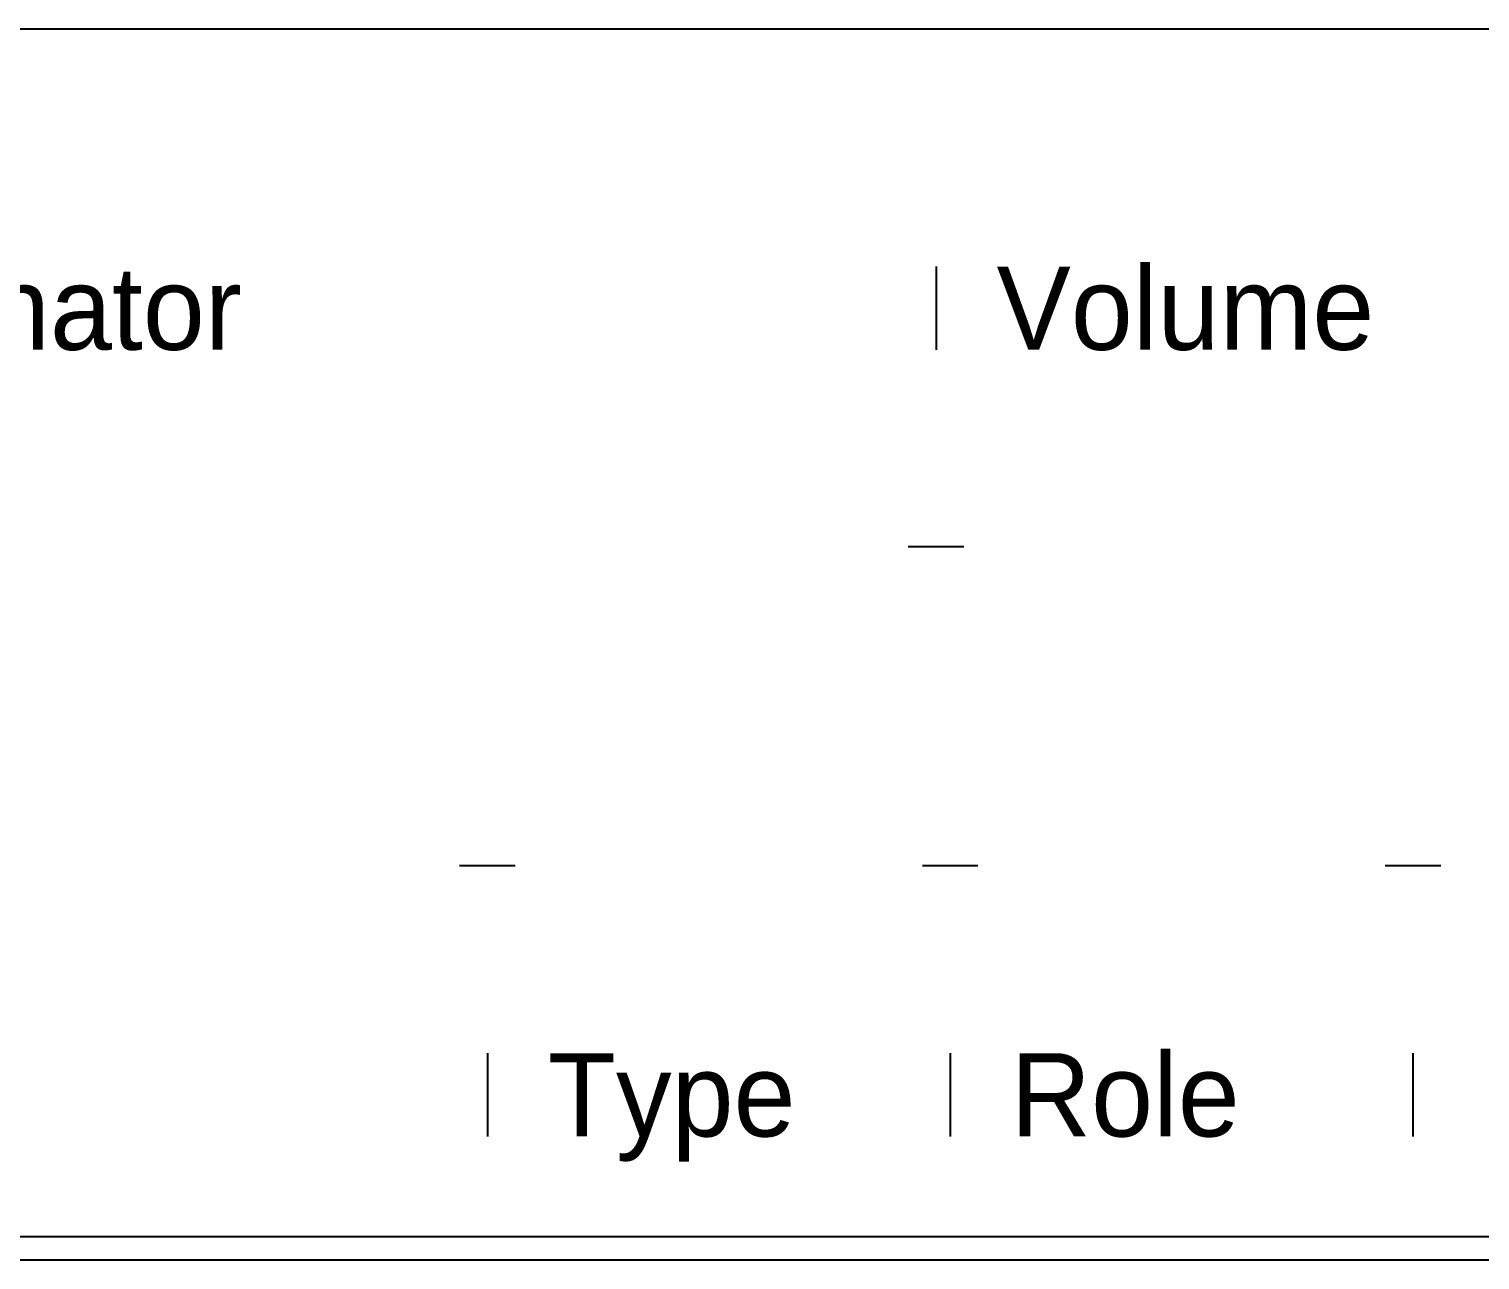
# Model space of a CAD drawing. Extents: x 0 to 841, y 0 to 594.
# Drawn here: x 771.96 to 803.31, y 10 to 36.6 of the extents above; entities that cross this region are included whole.
import ezdxf

# ---------------------------------------------------------------- set-up
doc = ezdxf.new("R2010")
doc.units = 0
doc.layers.add('Z-Zz_10_20-Z-P_CadFrame', color=7, linetype='Continuous')
doc.layers.add('Z-Zz_10_20-Z-P_CadFrameAttributeTitles', color=7, linetype='Continuous')

# ---------------------------------------------------------------- blocks, each defined once
blk = doc.blocks.new('AECOM_TitleBlock_A1v')
for points in [[(791.56, 31.469), (791.56, 29.669)], [(790.96, 25.422), (792.16, 25.422)], [(781.265, 18.522), (782.465, 18.522)], [(791.265, 18.522), (792.465, 18.522)], [(801.265, 18.522), (802.465, 18.522)], [(781.865, 14.469), (781.865, 12.669)], [(791.865, 14.469), (791.865, 12.669)], [(801.865, 14.469), (801.865, 12.669)]]:
    blk.add_lwpolyline(points)
at = {"layer": 'Z-Zz_10_20-Z-P_CadFrame'}
blk.add_line((20, 10), (831, 10), dxfattribs=at)
blk.add_lwpolyline([(830.5, 10.502), (731.5, 10.502), (731.5, 36.602), (830.5, 36.602)], close=True, dxfattribs=at)
at = {"layer": 'Z-Zz_10_20-Z-P_CadFrameAttributeTitles'}
for s, p in [('Originator', (765.993, 29.669)), ('Volume', (792.867, 29.669)), ('Type', (783.172, 12.669)), ('Role', (793.172, 12.669))]:
    blk.add_text(s, height=1.8, dxfattribs=at).set_placement(p)

msp = doc.modelspace()

# ---------------------------------------------------------------- block references
msp.add_blockref('AECOM_TitleBlock_A1v', (0, 0))

doc.saveas('drawing.dxf')
